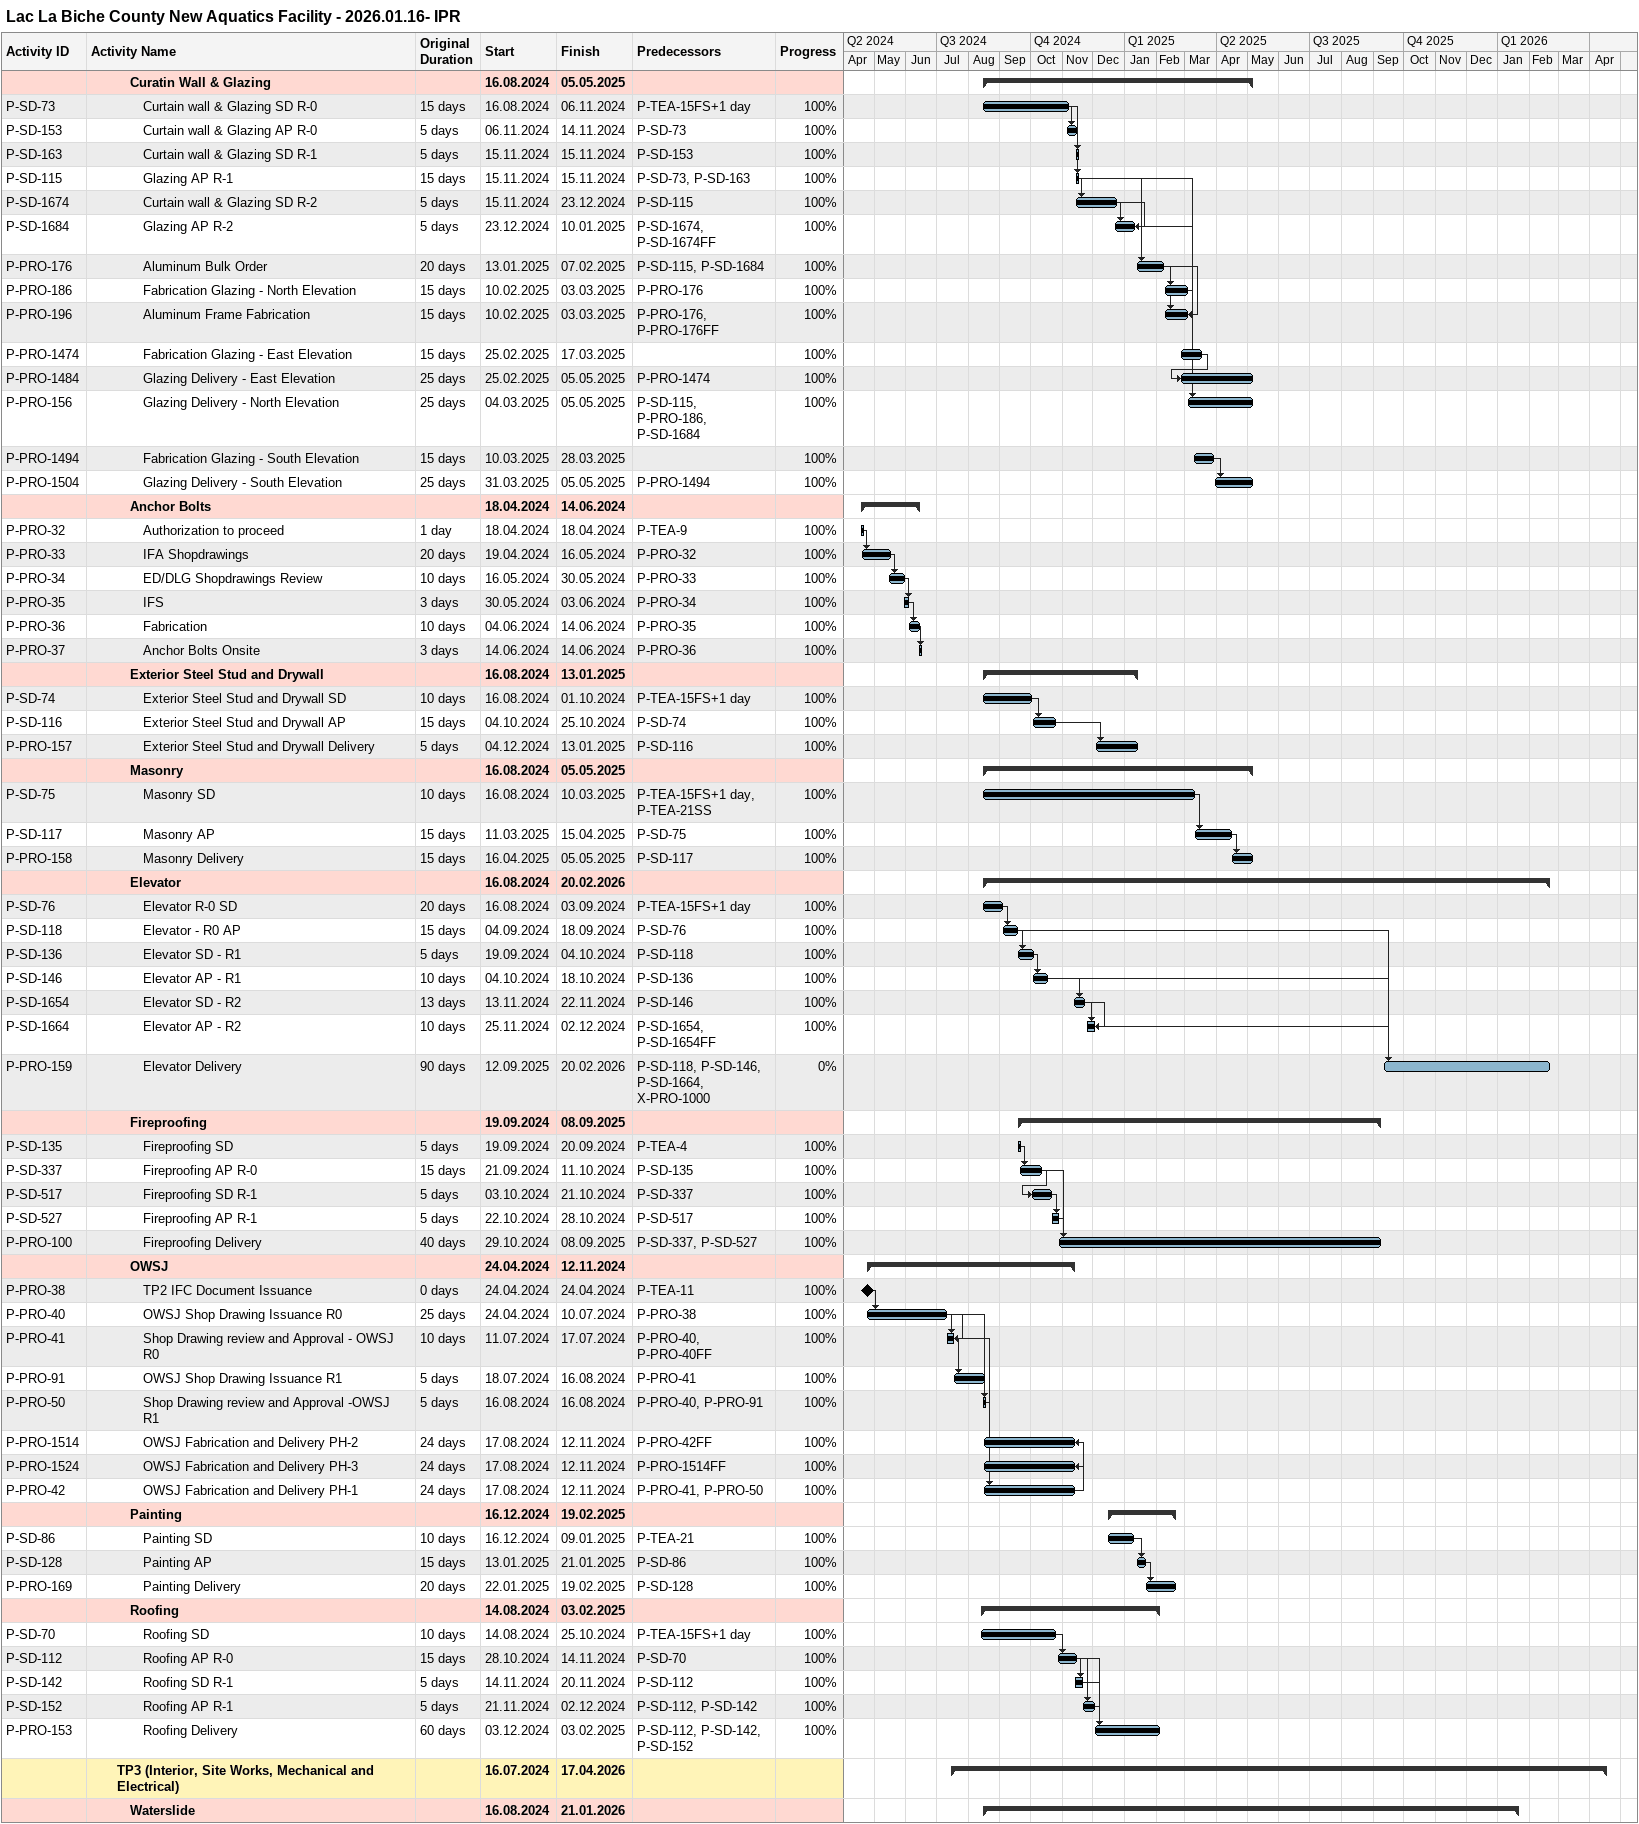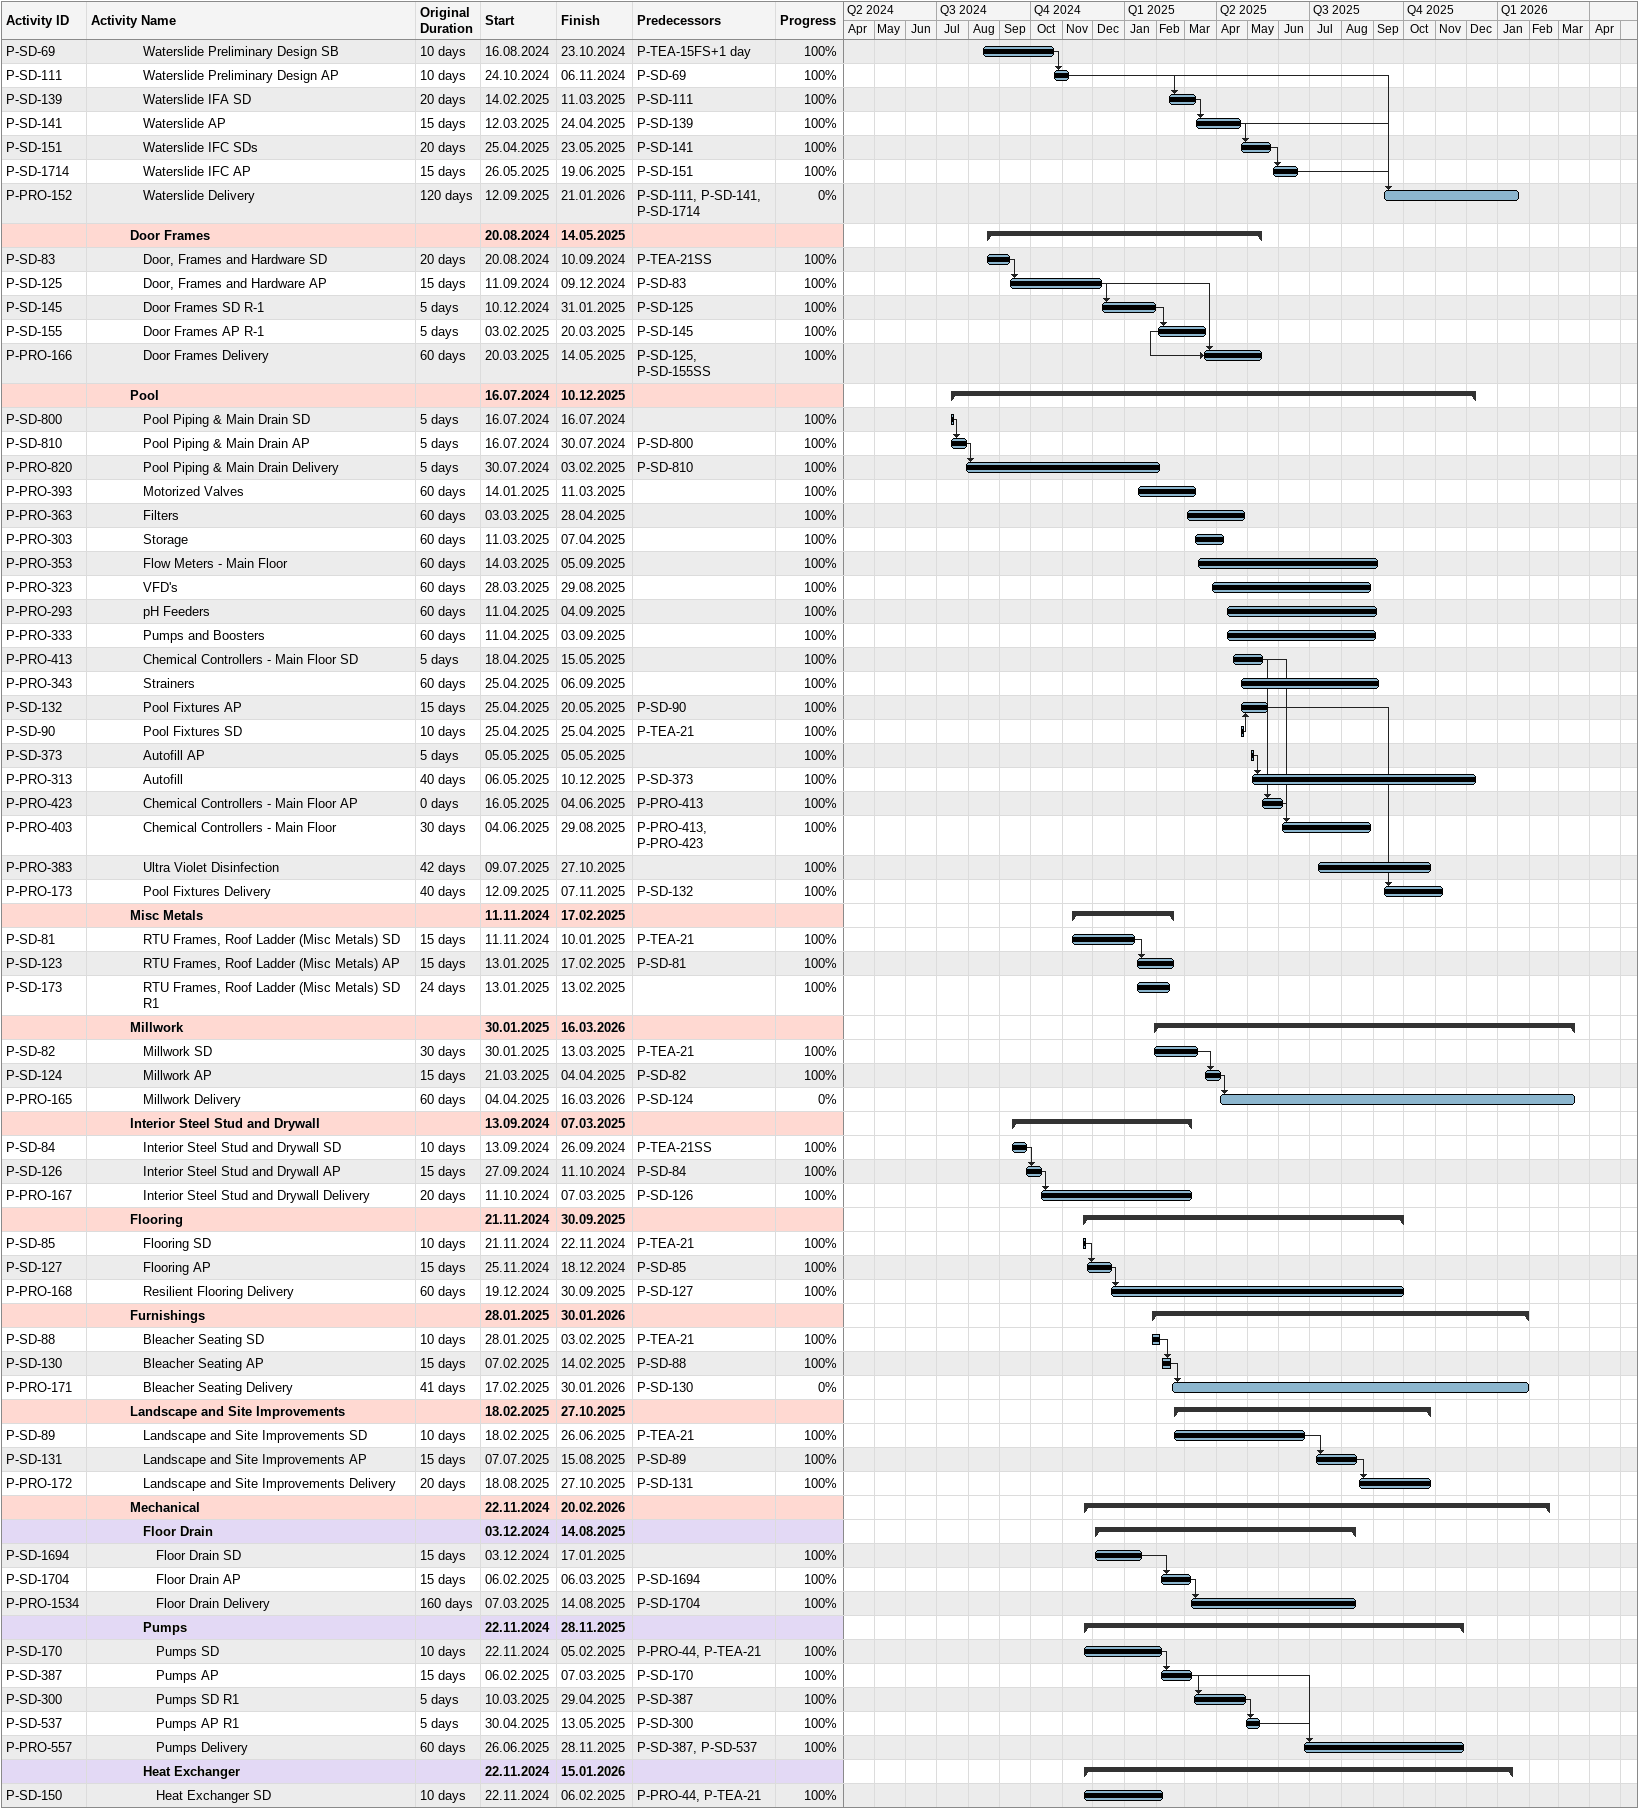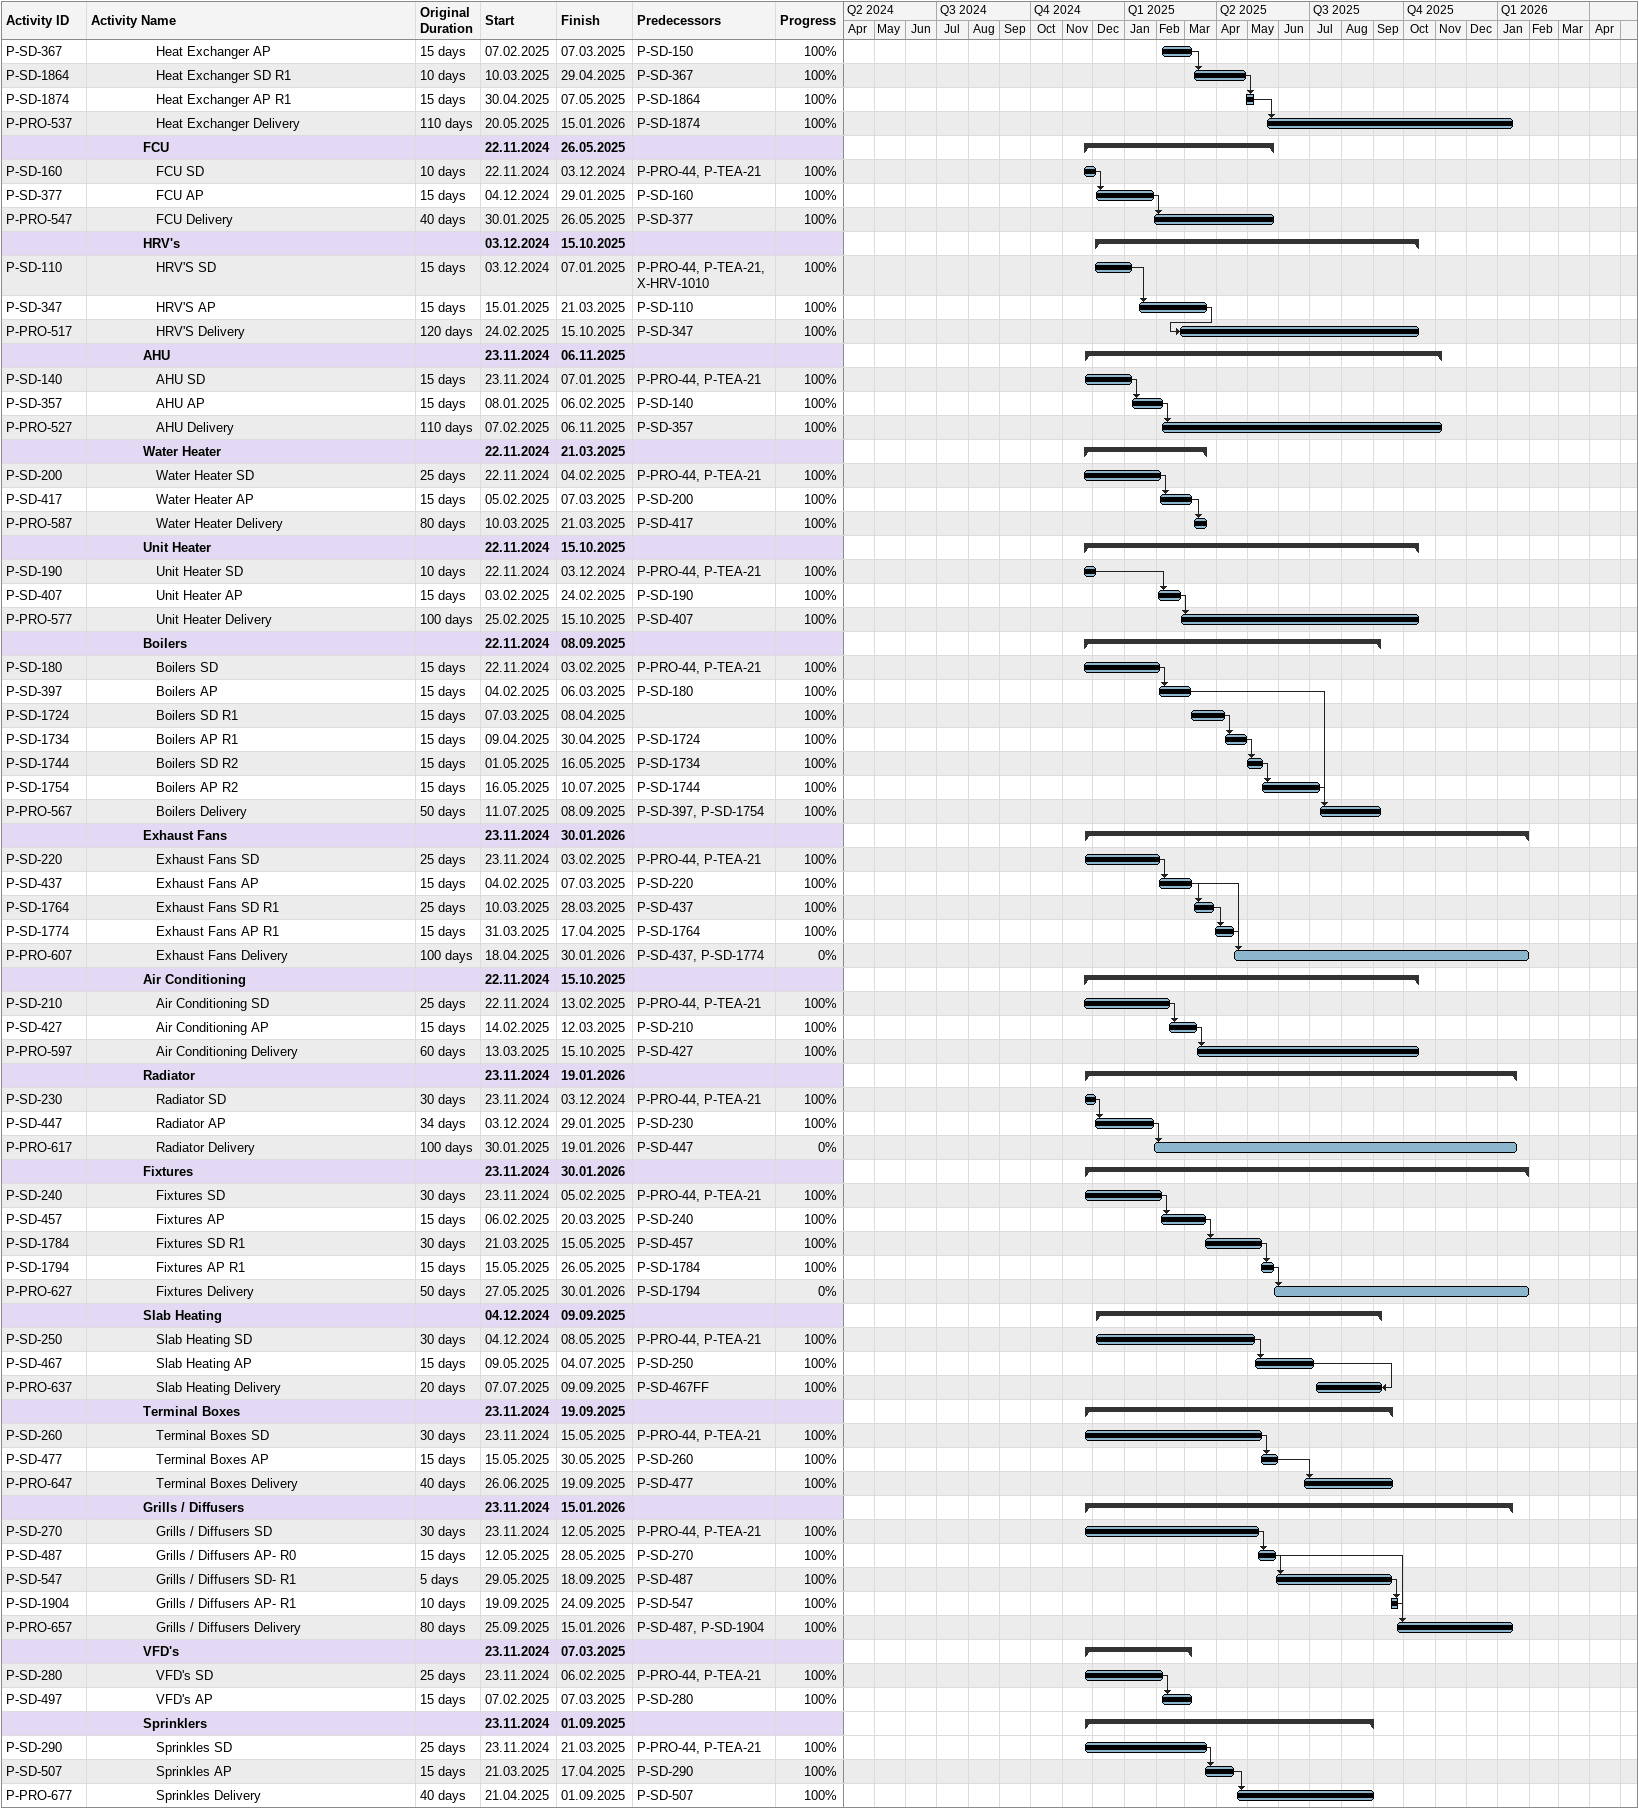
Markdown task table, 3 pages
Lac La Biche County New Aquatics Facility - 2026.01.16- IPR

| ID | Level | Task | Original duration | Start | Finish | Predecessors | % complete |
|---|---|---|---|---|---|---|---|
|  | 4 | **Curatin Wall & Glazing** |  | 2024-08-16 | 2025-05-05 |  |  |
| P-SD-73 | 5 | Curtain wall & Glazing SD R-0 | 15d | 2024-08-16 | 2024-11-06 | P-TEA-15FS+1d | 100 |
| P-SD-153 | 5 | Curtain wall & Glazing AP R-0 | 5d | 2024-11-06 | 2024-11-14 | P-SD-73 | 100 |
| P-SD-163 | 5 | Curtain wall & Glazing SD R-1 | 5d | 2024-11-15 | 2024-11-15 | P-SD-153 | 100 |
| P-SD-115 | 5 | Glazing AP R-1 | 15d | 2024-11-15 | 2024-11-15 | P-SD-73, P-SD-163 | 100 |
| P-SD-1674 | 5 | Curtain wall & Glazing SD R-2 | 5d | 2024-11-15 | 2024-12-23 | P-SD-115 | 100 |
| P-SD-1684 | 5 | Glazing AP R-2 | 5d | 2024-12-23 | 2025-01-10 | P-SD-1674, P-SD-1674FF | 100 |
| P-PRO-176 | 5 | Aluminum Bulk Order | 20d | 2025-01-13 | 2025-02-07 | P-SD-115, P-SD-1684 | 100 |
| P-PRO-186 | 5 | Fabrication Glazing - North Elevation | 15d | 2025-02-10 | 2025-03-03 | P-PRO-176 | 100 |
| P-PRO-196 | 5 | Aluminum Frame Fabrication | 15d | 2025-02-10 | 2025-03-03 | P-PRO-176, P-PRO-176FF | 100 |
| P-PRO-1474 | 5 | Fabrication Glazing - East Elevation | 15d | 2025-02-25 | 2025-03-17 |  | 100 |
| P-PRO-1484 | 5 | Glazing Delivery - East Elevation | 25d | 2025-02-25 | 2025-05-05 | P-PRO-1474 | 100 |
| P-PRO-156 | 5 | Glazing Delivery - North Elevation | 25d | 2025-03-04 | 2025-05-05 | P-SD-115, P-PRO-186, P-SD-1684 | 100 |
| P-PRO-1494 | 5 | Fabrication Glazing - South Elevation | 15d | 2025-03-10 | 2025-03-28 |  | 100 |
| P-PRO-1504 | 5 | Glazing Delivery - South Elevation | 25d | 2025-03-31 | 2025-05-05 | P-PRO-1494 | 100 |
|  | 4 | **Anchor Bolts** |  | 2024-04-18 | 2024-06-14 |  |  |
| P-PRO-32 | 5 | Authorization to proceed | 1d | 2024-04-18 | 2024-04-18 | P-TEA-9 | 100 |
| P-PRO-33 | 5 | IFA Shopdrawings | 20d | 2024-04-19 | 2024-05-16 | P-PRO-32 | 100 |
| P-PRO-34 | 5 | ED/DLG Shopdrawings Review | 10d | 2024-05-16 | 2024-05-30 | P-PRO-33 | 100 |
| P-PRO-35 | 5 | IFS | 3d | 2024-05-30 | 2024-06-03 | P-PRO-34 | 100 |
| P-PRO-36 | 5 | Fabrication | 10d | 2024-06-04 | 2024-06-14 | P-PRO-35 | 100 |
| P-PRO-37 | 5 | Anchor Bolts Onsite | 3d | 2024-06-14 | 2024-06-14 | P-PRO-36 | 100 |
|  | 4 | **Exterior Steel Stud and Drywall** |  | 2024-08-16 | 2025-01-13 |  |  |
| P-SD-74 | 5 | Exterior Steel Stud and Drywall SD | 10d | 2024-08-16 | 2024-10-01 | P-TEA-15FS+1d | 100 |
| P-SD-116 | 5 | Exterior Steel Stud and Drywall AP | 15d | 2024-10-04 | 2024-10-25 | P-SD-74 | 100 |
| P-PRO-157 | 5 | Exterior Steel Stud and Drywall Delivery | 5d | 2024-12-04 | 2025-01-13 | P-SD-116 | 100 |
|  | 4 | **Masonry** |  | 2024-08-16 | 2025-05-05 |  |  |
| P-SD-75 | 5 | Masonry SD | 10d | 2024-08-16 | 2025-03-10 | P-TEA-15FS+1d, P-TEA-21SS | 100 |
| P-SD-117 | 5 | Masonry AP | 15d | 2025-03-11 | 2025-04-15 | P-SD-75 | 100 |
| P-PRO-158 | 5 | Masonry Delivery | 15d | 2025-04-16 | 2025-05-05 | P-SD-117 | 100 |
|  | 4 | **Elevator** |  | 2024-08-16 | 2026-02-20 |  |  |
| P-SD-76 | 5 | Elevator R-0 SD | 20d | 2024-08-16 | 2024-09-03 | P-TEA-15FS+1d | 100 |
| P-SD-118 | 5 | Elevator - R0 AP | 15d | 2024-09-04 | 2024-09-18 | P-SD-76 | 100 |
| P-SD-136 | 5 | Elevator SD - R1 | 5d | 2024-09-19 | 2024-10-04 | P-SD-118 | 100 |
| P-SD-146 | 5 | Elevator AP - R1 | 10d | 2024-10-04 | 2024-10-18 | P-SD-136 | 100 |
| P-SD-1654 | 5 | Elevator SD - R2 | 13d | 2024-11-13 | 2024-11-22 | P-SD-146 | 100 |
| P-SD-1664 | 5 | Elevator AP - R2 | 10d | 2024-11-25 | 2024-12-02 | P-SD-1654, P-SD-1654FF | 100 |
| P-PRO-159 | 5 | Elevator Delivery | 90d | 2025-09-12 | 2026-02-20 | P-SD-118, P-SD-146, P-SD-1664, X-PRO-1000 | 0 |
|  | 4 | **Fireproofing** |  | 2024-09-19 | 2025-09-08 |  |  |
| P-SD-135 | 5 | Fireproofing SD | 5d | 2024-09-19 | 2024-09-20 | P-TEA-4 | 100 |
| P-SD-337 | 5 | Fireproofing AP R-0 | 15d | 2024-09-21 | 2024-10-11 | P-SD-135 | 100 |
| P-SD-517 | 5 | Fireproofing SD R-1 | 5d | 2024-10-03 | 2024-10-21 | P-SD-337 | 100 |
| P-SD-527 | 5 | Fireproofing AP R-1 | 5d | 2024-10-22 | 2024-10-28 | P-SD-517 | 100 |
| P-PRO-100 | 5 | Fireproofing Delivery | 40d | 2024-10-29 | 2025-09-08 | P-SD-337, P-SD-527 | 100 |
|  | 4 | **OWSJ** |  | 2024-04-24 | 2024-11-12 |  |  |
| P-PRO-38 | 5 | TP2 IFC Document Issuance | 0d | 2024-04-24 | 2024-04-24 | P-TEA-11 | 100 |
| P-PRO-40 | 5 | OWSJ Shop Drawing Issuance R0 | 25d | 2024-04-24 | 2024-07-10 | P-PRO-38 | 100 |
| P-PRO-41 | 5 | Shop Drawing review and Approval - OWSJ R0 | 10d | 2024-07-11 | 2024-07-17 | P-PRO-40, P-PRO-40FF | 100 |
| P-PRO-91 | 5 | OWSJ Shop Drawing Issuance R1 | 5d | 2024-07-18 | 2024-08-16 | P-PRO-41 | 100 |
| P-PRO-50 | 5 | Shop Drawing review and Approval -OWSJ R1 | 5d | 2024-08-16 | 2024-08-16 | P-PRO-40, P-PRO-91 | 100 |
| P-PRO-1514 | 5 | OWSJ Fabrication and Delivery PH-2 | 24d | 2024-08-17 | 2024-11-12 | P-PRO-42FF | 100 |
| P-PRO-1524 | 5 | OWSJ Fabrication and Delivery PH-3 | 24d | 2024-08-17 | 2024-11-12 | P-PRO-1514FF | 100 |
| P-PRO-42 | 5 | OWSJ Fabrication and Delivery PH-1 | 24d | 2024-08-17 | 2024-11-12 | P-PRO-41, P-PRO-50 | 100 |
|  | 4 | **Painting** |  | 2024-12-16 | 2025-02-19 |  |  |
| P-SD-86 | 5 | Painting SD | 10d | 2024-12-16 | 2025-01-09 | P-TEA-21 | 100 |
| P-SD-128 | 5 | Painting AP | 15d | 2025-01-13 | 2025-01-21 | P-SD-86 | 100 |
| P-PRO-169 | 5 | Painting Delivery | 20d | 2025-01-22 | 2025-02-19 | P-SD-128 | 100 |
|  | 4 | **Roofing** |  | 2024-08-14 | 2025-02-03 |  |  |
| P-SD-70 | 5 | Roofing SD | 10d | 2024-08-14 | 2024-10-25 | P-TEA-15FS+1d | 100 |
| P-SD-112 | 5 | Roofing AP R-0 | 15d | 2024-10-28 | 2024-11-14 | P-SD-70 | 100 |
| P-SD-142 | 5 | Roofing SD R-1 | 5d | 2024-11-14 | 2024-11-20 | P-SD-112 | 100 |
| P-SD-152 | 5 | Roofing AP R-1 | 5d | 2024-11-21 | 2024-12-02 | P-SD-112, P-SD-142 | 100 |
| P-PRO-153 | 5 | Roofing Delivery | 60d | 2024-12-03 | 2025-02-03 | P-SD-112, P-SD-142, P-SD-152 | 100 |
|  | 3 | **TP3 (Interior, Site Works, Mechanical and Electrical)** |  | 2024-07-16 | 2026-04-17 |  |  |
|  | 4 | **Waterslide** |  | 2024-08-16 | 2026-01-21 |  |  |
| P-SD-69 | 5 | Waterslide Preliminary Design SB | 10d | 2024-08-16 | 2024-10-23 | P-TEA-15FS+1d | 100 |
| P-SD-111 | 5 | Waterslide Preliminary Design AP | 10d | 2024-10-24 | 2024-11-06 | P-SD-69 | 100 |
| P-SD-139 | 5 | Waterslide IFA SD | 20d | 2025-02-14 | 2025-03-11 | P-SD-111 | 100 |
| P-SD-141 | 5 | Waterslide AP | 15d | 2025-03-12 | 2025-04-24 | P-SD-139 | 100 |
| P-SD-151 | 5 | Waterslide IFC SDs | 20d | 2025-04-25 | 2025-05-23 | P-SD-141 | 100 |
| P-SD-1714 | 5 | Waterslide IFC AP | 15d | 2025-05-26 | 2025-06-19 | P-SD-151 | 100 |
| P-PRO-152 | 5 | Waterslide Delivery | 120d | 2025-09-12 | 2026-01-21 | P-SD-111, P-SD-141, P-SD-1714 | 0 |
|  | 4 | **Door Frames** |  | 2024-08-20 | 2025-05-14 |  |  |
| P-SD-83 | 5 | Door, Frames and Hardware SD | 20d | 2024-08-20 | 2024-09-10 | P-TEA-21SS | 100 |
| P-SD-125 | 5 | Door, Frames and Hardware AP | 15d | 2024-09-11 | 2024-12-09 | P-SD-83 | 100 |
| P-SD-145 | 5 | Door Frames SD R-1 | 5d | 2024-12-10 | 2025-01-31 | P-SD-125 | 100 |
| P-SD-155 | 5 | Door Frames AP R-1 | 5d | 2025-02-03 | 2025-03-20 | P-SD-145 | 100 |
| P-PRO-166 | 5 | Door Frames Delivery | 60d | 2025-03-20 | 2025-05-14 | P-SD-125, P-SD-155SS | 100 |
|  | 4 | **Pool** |  | 2024-07-16 | 2025-12-10 |  |  |
| P-SD-800 | 5 | Pool Piping & Main Drain SD | 5d | 2024-07-16 | 2024-07-16 |  | 100 |
| P-SD-810 | 5 | Pool Piping & Main Drain AP | 5d | 2024-07-16 | 2024-07-30 | P-SD-800 | 100 |
| P-PRO-820 | 5 | Pool Piping & Main Drain Delivery | 5d | 2024-07-30 | 2025-02-03 | P-SD-810 | 100 |
| P-PRO-393 | 5 | Motorized Valves | 60d | 2025-01-14 | 2025-03-11 |  | 100 |
| P-PRO-363 | 5 | Filters | 60d | 2025-03-03 | 2025-04-28 |  | 100 |
| P-PRO-303 | 5 | Storage | 60d | 2025-03-11 | 2025-04-07 |  | 100 |
| P-PRO-353 | 5 | Flow Meters - Main Floor | 60d | 2025-03-14 | 2025-09-05 |  | 100 |
| P-PRO-323 | 5 | VFD's | 60d | 2025-03-28 | 2025-08-29 |  | 100 |
| P-PRO-293 | 5 | pH Feeders | 60d | 2025-04-11 | 2025-09-04 |  | 100 |
| P-PRO-333 | 5 | Pumps and Boosters | 60d | 2025-04-11 | 2025-09-03 |  | 100 |
| P-PRO-413 | 5 | Chemical Controllers - Main Floor SD | 5d | 2025-04-18 | 2025-05-15 |  | 100 |
| P-PRO-343 | 5 | Strainers | 60d | 2025-04-25 | 2025-09-06 |  | 100 |
| P-SD-132 | 5 | Pool Fixtures AP | 15d | 2025-04-25 | 2025-05-20 | P-SD-90 | 100 |
| P-SD-90 | 5 | Pool Fixtures SD | 10d | 2025-04-25 | 2025-04-25 | P-TEA-21 | 100 |
| P-SD-373 | 5 | Autofill AP | 5d | 2025-05-05 | 2025-05-05 |  | 100 |
| P-PRO-313 | 5 | Autofill | 40d | 2025-05-06 | 2025-12-10 | P-SD-373 | 100 |
| P-PRO-423 | 5 | Chemical Controllers - Main Floor AP | 0d | 2025-05-16 | 2025-06-04 | P-PRO-413 | 100 |
| P-PRO-403 | 5 | Chemical Controllers - Main Floor | 30d | 2025-06-04 | 2025-08-29 | P-PRO-413, P-PRO-423 | 100 |
| P-PRO-383 | 5 | Ultra Violet Disinfection | 42d | 2025-07-09 | 2025-10-27 |  | 100 |
| P-PRO-173 | 5 | Pool Fixtures Delivery | 40d | 2025-09-12 | 2025-11-07 | P-SD-132 | 100 |
|  | 4 | **Misc Metals** |  | 2024-11-11 | 2025-02-17 |  |  |
| P-SD-81 | 5 | RTU Frames, Roof Ladder (Misc Metals) SD | 15d | 2024-11-11 | 2025-01-10 | P-TEA-21 | 100 |
| P-SD-123 | 5 | RTU Frames, Roof Ladder (Misc Metals) AP | 15d | 2025-01-13 | 2025-02-17 | P-SD-81 | 100 |
| P-SD-173 | 5 | RTU Frames, Roof Ladder (Misc Metals) SD R1 | 24d | 2025-01-13 | 2025-02-13 |  | 100 |
|  | 4 | **Millwork** |  | 2025-01-30 | 2026-03-16 |  |  |
| P-SD-82 | 5 | Millwork SD | 30d | 2025-01-30 | 2025-03-13 | P-TEA-21 | 100 |
| P-SD-124 | 5 | Millwork AP | 15d | 2025-03-21 | 2025-04-04 | P-SD-82 | 100 |
| P-PRO-165 | 5 | Millwork Delivery | 60d | 2025-04-04 | 2026-03-16 | P-SD-124 | 0 |
|  | 4 | **Interior Steel Stud and Drywall** |  | 2024-09-13 | 2025-03-07 |  |  |
| P-SD-84 | 5 | Interior Steel Stud and Drywall SD | 10d | 2024-09-13 | 2024-09-26 | P-TEA-21SS | 100 |
| P-SD-126 | 5 | Interior Steel Stud and Drywall AP | 15d | 2024-09-27 | 2024-10-11 | P-SD-84 | 100 |
| P-PRO-167 | 5 | Interior Steel Stud and Drywall Delivery | 20d | 2024-10-11 | 2025-03-07 | P-SD-126 | 100 |
|  | 4 | **Flooring** |  | 2024-11-21 | 2025-09-30 |  |  |
| P-SD-85 | 5 | Flooring SD | 10d | 2024-11-21 | 2024-11-22 | P-TEA-21 | 100 |
| P-SD-127 | 5 | Flooring AP | 15d | 2024-11-25 | 2024-12-18 | P-SD-85 | 100 |
| P-PRO-168 | 5 | Resilient Flooring Delivery | 60d | 2024-12-19 | 2025-09-30 | P-SD-127 | 100 |
|  | 4 | **Furnishings** |  | 2025-01-28 | 2026-01-30 |  |  |
| P-SD-88 | 5 | Bleacher Seating SD | 10d | 2025-01-28 | 2025-02-03 | P-TEA-21 | 100 |
| P-SD-130 | 5 | Bleacher Seating AP | 15d | 2025-02-07 | 2025-02-14 | P-SD-88 | 100 |
| P-PRO-171 | 5 | Bleacher Seating Delivery | 41d | 2025-02-17 | 2026-01-30 | P-SD-130 | 0 |
|  | 4 | **Landscape and Site Improvements** |  | 2025-02-18 | 2025-10-27 |  |  |
| P-SD-89 | 5 | Landscape and Site Improvements SD | 10d | 2025-02-18 | 2025-06-26 | P-TEA-21 | 100 |
| P-SD-131 | 5 | Landscape and Site Improvements AP | 15d | 2025-07-07 | 2025-08-15 | P-SD-89 | 100 |
| P-PRO-172 | 5 | Landscape and Site Improvements Delivery | 20d | 2025-08-18 | 2025-10-27 | P-SD-131 | 100 |
|  | 4 | **Mechanical** |  | 2024-11-22 | 2026-02-20 |  |  |
|  | 5 | **Floor Drain** |  | 2024-12-03 | 2025-08-14 |  |  |
| P-SD-1694 | 6 | Floor Drain SD | 15d | 2024-12-03 | 2025-01-17 |  | 100 |
| P-SD-1704 | 6 | Floor Drain AP | 15d | 2025-02-06 | 2025-03-06 | P-SD-1694 | 100 |
| P-PRO-1534 | 6 | Floor Drain Delivery | 160d | 2025-03-07 | 2025-08-14 | P-SD-1704 | 100 |
|  | 5 | **Pumps** |  | 2024-11-22 | 2025-11-28 |  |  |
| P-SD-170 | 6 | Pumps SD | 10d | 2024-11-22 | 2025-02-05 | P-PRO-44, P-TEA-21 | 100 |
| P-SD-387 | 6 | Pumps AP | 15d | 2025-02-06 | 2025-03-07 | P-SD-170 | 100 |
| P-SD-300 | 6 | Pumps SD R1 | 5d | 2025-03-10 | 2025-04-29 | P-SD-387 | 100 |
| P-SD-537 | 6 | Pumps AP R1 | 5d | 2025-04-30 | 2025-05-13 | P-SD-300 | 100 |
| P-PRO-557 | 6 | Pumps Delivery | 60d | 2025-06-26 | 2025-11-28 | P-SD-387, P-SD-537 | 100 |
|  | 5 | **Heat Exchanger** |  | 2024-11-22 | 2026-01-15 |  |  |
| P-SD-150 | 6 | Heat Exchanger SD | 10d | 2024-11-22 | 2025-02-06 | P-PRO-44, P-TEA-21 | 100 |
| P-SD-367 | 6 | Heat Exchanger AP | 15d | 2025-02-07 | 2025-03-07 | P-SD-150 | 100 |
| P-SD-1864 | 6 | Heat Exchanger SD R1 | 10d | 2025-03-10 | 2025-04-29 | P-SD-367 | 100 |
| P-SD-1874 | 6 | Heat Exchanger AP R1 | 15d | 2025-04-30 | 2025-05-07 | P-SD-1864 | 100 |
| P-PRO-537 | 6 | Heat Exchanger Delivery | 110d | 2025-05-20 | 2026-01-15 | P-SD-1874 | 100 |
|  | 5 | **FCU** |  | 2024-11-22 | 2025-05-26 |  |  |
| P-SD-160 | 6 | FCU SD | 10d | 2024-11-22 | 2024-12-03 | P-PRO-44, P-TEA-21 | 100 |
| P-SD-377 | 6 | FCU AP | 15d | 2024-12-04 | 2025-01-29 | P-SD-160 | 100 |
| P-PRO-547 | 6 | FCU Delivery | 40d | 2025-01-30 | 2025-05-26 | P-SD-377 | 100 |
|  | 5 | **HRV's** |  | 2024-12-03 | 2025-10-15 |  |  |
| P-SD-110 | 6 | HRV'S SD | 15d | 2024-12-03 | 2025-01-07 | P-PRO-44, P-TEA-21, X-HRV-1010 | 100 |
| P-SD-347 | 6 | HRV'S AP | 15d | 2025-01-15 | 2025-03-21 | P-SD-110 | 100 |
| P-PRO-517 | 6 | HRV'S Delivery | 120d | 2025-02-24 | 2025-10-15 | P-SD-347 | 100 |
|  | 5 | **AHU** |  | 2024-11-23 | 2025-11-06 |  |  |
| P-SD-140 | 6 | AHU SD | 15d | 2024-11-23 | 2025-01-07 | P-PRO-44, P-TEA-21 | 100 |
| P-SD-357 | 6 | AHU AP | 15d | 2025-01-08 | 2025-02-06 | P-SD-140 | 100 |
| P-PRO-527 | 6 | AHU Delivery | 110d | 2025-02-07 | 2025-11-06 | P-SD-357 | 100 |
|  | 5 | **Water Heater** |  | 2024-11-22 | 2025-03-21 |  |  |
| P-SD-200 | 6 | Water Heater SD | 25d | 2024-11-22 | 2025-02-04 | P-PRO-44, P-TEA-21 | 100 |
| P-SD-417 | 6 | Water Heater AP | 15d | 2025-02-05 | 2025-03-07 | P-SD-200 | 100 |
| P-PRO-587 | 6 | Water Heater Delivery | 80d | 2025-03-10 | 2025-03-21 | P-SD-417 | 100 |
|  | 5 | **Unit Heater** |  | 2024-11-22 | 2025-10-15 |  |  |
| P-SD-190 | 6 | Unit Heater SD | 10d | 2024-11-22 | 2024-12-03 | P-PRO-44, P-TEA-21 | 100 |
| P-SD-407 | 6 | Unit Heater AP | 15d | 2025-02-03 | 2025-02-24 | P-SD-190 | 100 |
| P-PRO-577 | 6 | Unit Heater Delivery | 100d | 2025-02-25 | 2025-10-15 | P-SD-407 | 100 |
|  | 5 | **Boilers** |  | 2024-11-22 | 2025-09-08 |  |  |
| P-SD-180 | 6 | Boilers SD | 15d | 2024-11-22 | 2025-02-03 | P-PRO-44, P-TEA-21 | 100 |
| P-SD-397 | 6 | Boilers AP | 15d | 2025-02-04 | 2025-03-06 | P-SD-180 | 100 |
| P-SD-1724 | 6 | Boilers SD R1 | 15d | 2025-03-07 | 2025-04-08 |  | 100 |
| P-SD-1734 | 6 | Boilers AP R1 | 15d | 2025-04-09 | 2025-04-30 | P-SD-1724 | 100 |
| P-SD-1744 | 6 | Boilers SD R2 | 15d | 2025-05-01 | 2025-05-16 | P-SD-1734 | 100 |
| P-SD-1754 | 6 | Boilers AP R2 | 15d | 2025-05-16 | 2025-07-10 | P-SD-1744 | 100 |
| P-PRO-567 | 6 | Boilers Delivery | 50d | 2025-07-11 | 2025-09-08 | P-SD-397, P-SD-1754 | 100 |
|  | 5 | **Exhaust Fans** |  | 2024-11-23 | 2026-01-30 |  |  |
| P-SD-220 | 6 | Exhaust Fans SD | 25d | 2024-11-23 | 2025-02-03 | P-PRO-44, P-TEA-21 | 100 |
| P-SD-437 | 6 | Exhaust Fans AP | 15d | 2025-02-04 | 2025-03-07 | P-SD-220 | 100 |
| P-SD-1764 | 6 | Exhaust Fans SD R1 | 25d | 2025-03-10 | 2025-03-28 | P-SD-437 | 100 |
| P-SD-1774 | 6 | Exhaust Fans AP R1 | 15d | 2025-03-31 | 2025-04-17 | P-SD-1764 | 100 |
| P-PRO-607 | 6 | Exhaust Fans Delivery | 100d | 2025-04-18 | 2026-01-30 | P-SD-437, P-SD-1774 | 0 |
|  | 5 | **Air Conditioning** |  | 2024-11-22 | 2025-10-15 |  |  |
| P-SD-210 | 6 | Air Conditioning SD | 25d | 2024-11-22 | 2025-02-13 | P-PRO-44, P-TEA-21 | 100 |
| P-SD-427 | 6 | Air Conditioning AP | 15d | 2025-02-14 | 2025-03-12 | P-SD-210 | 100 |
| P-PRO-597 | 6 | Air Conditioning Delivery | 60d | 2025-03-13 | 2025-10-15 | P-SD-427 | 100 |
|  | 5 | **Radiator** |  | 2024-11-23 | 2026-01-19 |  |  |
| P-SD-230 | 6 | Radiator SD | 30d | 2024-11-23 | 2024-12-03 | P-PRO-44, P-TEA-21 | 100 |
| P-SD-447 | 6 | Radiator AP | 34d | 2024-12-03 | 2025-01-29 | P-SD-230 | 100 |
| P-PRO-617 | 6 | Radiator Delivery | 100d | 2025-01-30 | 2026-01-19 | P-SD-447 | 0 |
|  | 5 | **Fixtures** |  | 2024-11-23 | 2026-01-30 |  |  |
| P-SD-240 | 6 | Fixtures SD | 30d | 2024-11-23 | 2025-02-05 | P-PRO-44, P-TEA-21 | 100 |
| P-SD-457 | 6 | Fixtures AP | 15d | 2025-02-06 | 2025-03-20 | P-SD-240 | 100 |
| P-SD-1784 | 6 | Fixtures SD R1 | 30d | 2025-03-21 | 2025-05-15 | P-SD-457 | 100 |
| P-SD-1794 | 6 | Fixtures AP R1 | 15d | 2025-05-15 | 2025-05-26 | P-SD-1784 | 100 |
| P-PRO-627 | 6 | Fixtures Delivery | 50d | 2025-05-27 | 2026-01-30 | P-SD-1794 | 0 |
|  | 5 | **Slab Heating** |  | 2024-12-04 | 2025-09-09 |  |  |
| P-SD-250 | 6 | Slab Heating SD | 30d | 2024-12-04 | 2025-05-08 | P-PRO-44, P-TEA-21 | 100 |
| P-SD-467 | 6 | Slab Heating AP | 15d | 2025-05-09 | 2025-07-04 | P-SD-250 | 100 |
| P-PRO-637 | 6 | Slab Heating Delivery | 20d | 2025-07-07 | 2025-09-09 | P-SD-467FF | 100 |
|  | 5 | **Terminal Boxes** |  | 2024-11-23 | 2025-09-19 |  |  |
| P-SD-260 | 6 | Terminal Boxes SD | 30d | 2024-11-23 | 2025-05-15 | P-PRO-44, P-TEA-21 | 100 |
| P-SD-477 | 6 | Terminal Boxes AP | 15d | 2025-05-15 | 2025-05-30 | P-SD-260 | 100 |
| P-PRO-647 | 6 | Terminal Boxes Delivery | 40d | 2025-06-26 | 2025-09-19 | P-SD-477 | 100 |
|  | 5 | **Grills / Diffusers** |  | 2024-11-23 | 2026-01-15 |  |  |
| P-SD-270 | 6 | Grills / Diffusers SD | 30d | 2024-11-23 | 2025-05-12 | P-PRO-44, P-TEA-21 | 100 |
| P-SD-487 | 6 | Grills / Diffusers AP- R0 | 15d | 2025-05-12 | 2025-05-28 | P-SD-270 | 100 |
| P-SD-547 | 6 | Grills / Diffusers SD- R1 | 5d | 2025-05-29 | 2025-09-18 | P-SD-487 | 100 |
| P-SD-1904 | 6 | Grills / Diffusers AP- R1 | 10d | 2025-09-19 | 2025-09-24 | P-SD-547 | 100 |
| P-PRO-657 | 6 | Grills / Diffusers Delivery | 80d | 2025-09-25 | 2026-01-15 | P-SD-487, P-SD-1904 | 100 |
|  | 5 | **VFD's** |  | 2024-11-23 | 2025-03-07 |  |  |
| P-SD-280 | 6 | VFD's SD | 25d | 2024-11-23 | 2025-02-06 | P-PRO-44, P-TEA-21 | 100 |
| P-SD-497 | 6 | VFD's AP | 15d | 2025-02-07 | 2025-03-07 | P-SD-280 | 100 |
|  | 5 | **Sprinklers** |  | 2024-11-23 | 2025-09-01 |  |  |
| P-SD-290 | 6 | Sprinkles SD | 25d | 2024-11-23 | 2025-03-21 | P-PRO-44, P-TEA-21 | 100 |
| P-SD-507 | 6 | Sprinkles AP | 15d | 2025-03-21 | 2025-04-17 | P-SD-290 | 100 |
| P-PRO-677 | 6 | Sprinkles Delivery | 40d | 2025-04-21 | 2025-09-01 | P-SD-507 | 100 |
